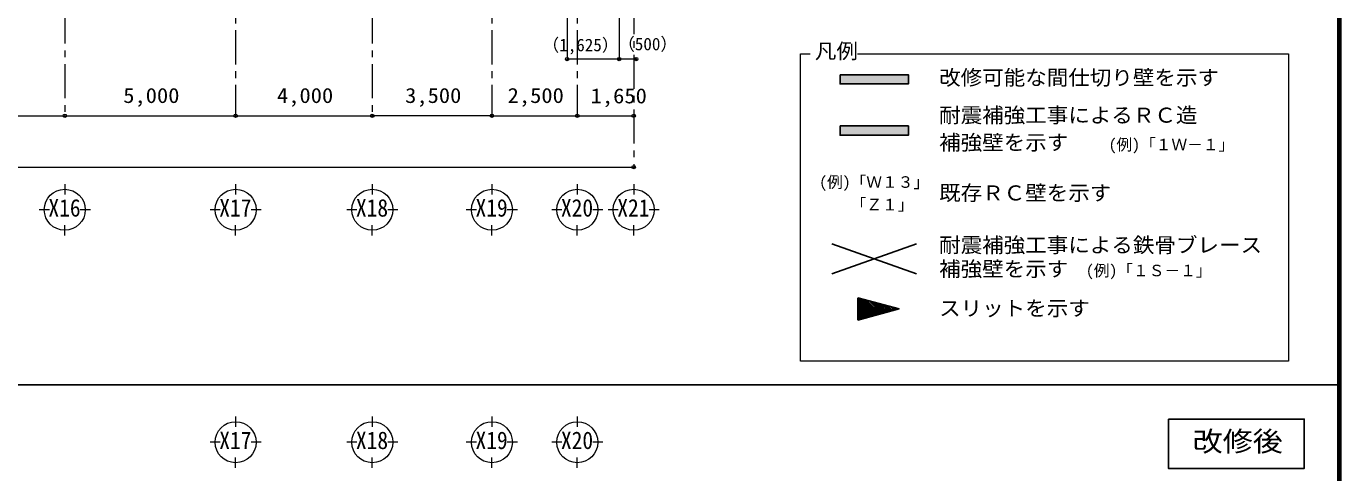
# Model space of a CAD drawing. Units: millimetres at full size, sheet at 1:200; details may follow other scales. Extents: x -55340 to 55340, y -38040 to 38040.
# Drawn here: x 16899 to 55340, y -572 to 12491 of the extents above; entities that cross this region are included whole.
import ezdxf
from ezdxf.enums import TextEntityAlignment as Align

# ---------------------------------------------------------------- set-up
doc = ezdxf.new("R2010")
doc.units = ezdxf.units.MM
doc.header["$LTSCALE"] = 200
doc.header["$PDMODE"] = 32
doc.header["$PDSIZE"] = 100
doc.linetypes.add('CHAIN1', pattern=[8, 5, -1, 1, -1])
for name, color, linetype, lineweight in [('0-1_通り芯', 3, 'Continuous', 18), ('0-A_寸法', 6, 'Continuous', 9), ('0-B_文字', 2, 'Continuous', 9), ('0-F_予備', 4, 'Continuous', 9), ('3-6_建具(内部)', 2, 'Continuous', 25), ('3-B_文字', 2, 'Continuous', 18), ('3-C_ハッチ', 211, 'Continuous', 25), ('F-0_F-0ﾚｲﾔ', 5, 'Continuous', 50)]:
    doc.layers.add(name, color=color, linetype=linetype, lineweight=lineweight)
doc.layers.add('3-0_補助線', color=2, linetype='Continuous')
doc.styles.add('ＭＳ ゴシック', font='')
doc.styles.get('ＭＳ ゴシック').set_extended_font_data('MS Gothic')

msp = doc.modelspace()

# ---------------------------------------------------------------- linework, layer by layer
at = {"layer": '0-1_通り芯', "color": 4, "linetype": 'CHAIN1', "lineweight": 9}
for p, q in [((23026.4, 34777.1), (23026.4, 9872.4)), ((30526.4, 34777.1), (30526.4, 9872.4)), ((33026.4, 34777.1), (33026.4, 9872.4)), ((34676.4, 21258.7), (34676.4, 8372.4)), ((18026.4, 14583.7), (18026.4, 9872.4)), ((27026.4, 14583.7), (27026.4, 9872.4))]:
    msp.add_line(p, q, dxfattribs=at)
at = {"layer": '0-1_通り芯'}
for p, q in [((18026.4, 7872.4), (18026.4, 7572.4)), ((23026.4, 7872.4), (23026.4, 7572.4)), ((27026.4, 7872.4), (27026.4, 7572.4)), ((30526.4, 7872.4), (30526.4, 7572.4)), ((33026.4, 7872.4), (33026.4, 7572.4)), ((34676.4, 7872.4), (34676.4, 7572.4)), ((17576.4, 7122.4), (17276.4, 7122.4)), ((18776.4, 7122.4), (18476.4, 7122.4)), ((22576.4, 7122.4), (22276.4, 7122.4)), ((23776.4, 7122.4), (23476.4, 7122.4)), ((26576.4, 7122.4), (26276.4, 7122.4)), ((27776.4, 7122.4), (27476.4, 7122.4)), ((30076.4, 7122.4), (29776.4, 7122.4)), ((31276.4, 7122.4), (30976.4, 7122.4)), ((32576.4, 7122.4), (32276.4, 7122.4)), ((33776.4, 7122.4), (33476.4, 7122.4)), ((34226.4, 7122.4), (33926.4, 7122.4)), ((35426.4, 7122.4), (35126.4, 7122.4)), ((18026.4, 6372.4), (18026.4, 6672.4)), ((23026.4, 6372.4), (23026.4, 6672.4)), ((27026.4, 6372.4), (27026.4, 6672.4)), ((30526.4, 6372.4), (30526.4, 6672.4)), ((33026.4, 6372.4), (33026.4, 6672.4)), ((34676.4, 6372.4), (34676.4, 6672.4)), ((23026.4, 1070.9), (23026.4, 770.9)), ((27026.4, 1070.9), (27026.4, 770.9)), ((30526.4, 1070.9), (30526.4, 770.9)), ((33026.4, 1070.9), (33026.4, 770.9)), ((22576.4, 320.9), (22276.4, 320.9)), ((23776.4, 320.9), (23476.4, 320.9)), ((26576.4, 320.9), (26276.4, 320.9)), ((27776.4, 320.9), (27476.4, 320.9)), ((30076.4, 320.9), (29776.4, 320.9)), ((31276.4, 320.9), (30976.4, 320.9)), ((32576.4, 320.9), (32276.4, 320.9)), ((33776.4, 320.9), (33476.4, 320.9)), ((23026.4, -429.1), (23026.4, -129.1)), ((27026.4, -429.1), (27026.4, -129.1)), ((30526.4, -429.1), (30526.4, -129.1)), ((33026.4, -429.1), (33026.4, -129.1))]:
    msp.add_line(p, q, dxfattribs=at)
for centre in [(18026.4, 7122.4), (23026.4, 7122.4), (27026.4, 7122.4), (30526.4, 7122.4), (33026.4, 7122.4), (34676.4, 7122.4), (23026.4, 320.9), (27026.4, 320.9), (30526.4, 320.9), (33026.4, 320.9)]:
    msp.add_circle(centre, 600, dxfattribs=at)
at = {"layer": '0-A_寸法', "color": 4}
for p, q in [((32726.4, 12918.7), (32726.4, 11530.5)), ((34251.5, 12918.7), (34251.5, 11542)), ((34751.5, 11530.5), (32726.4, 11530.5)), ((30526.4, 9872.4), (27026.4, 9872.4)), ((-43973.6, 8372.4), (34676.4, 8372.4))]:
    msp.add_line(p, q, dxfattribs=at)
for points in [[(13026.4, 9872.4), (18026.4, 9872.4), (23026.4, 9872.4), (27026.4, 9872.4)], [(30526.4, 9872.4), (33026.4, 9872.4), (34676.4, 9872.4)]]:
    msp.add_lwpolyline(points, dxfattribs=at)
at = {"layer": '0-A_寸法'}
for p in [(32726.4, 11530.5), (34251.5, 11530.5), (34751.5, 11530.5), (18026.4, 9872.4), (23026.4, 9872.4), (27026.4, 9872.4), (30526.4, 9872.4), (33026.4, 9872.4), (34676.4, 9872.4), (34676.4, 8372.4)]:
    msp.add_point(p, dxfattribs=at)
at = {"layer": '0-B_文字', "lineweight": 25}
msp.add_lwpolyline([(50327.2, 1000), (54300, 1000), (54300, -446.2), (50327.2, -446.2)], close=True, dxfattribs=at)
at = {"layer": '0-F_予備', "color": 2, "lineweight": 25}
msp.add_line((-55300, 2000), (55300, 2000), dxfattribs=at)
at = {"layer": '3-6_建具(内部)'}
for p, q in [((41236, 3894.1), (41236, 4544.2)), ((41236, 4544.2), (42449.1, 4219.2)), ((41723.7, 4024.8), (41236, 4512.6)), ((41687.8, 4015.2), (41236, 4467)), ((41651.9, 4005.5), (41236, 4421.4)), ((41615.9, 3995.9), (41236, 4375.9)), ((41580, 3986.3), (41236, 4330.3)), ((41544.1, 3976.7), (41236, 4284.8)), ((41508.2, 3967), (41236, 4239.2)), ((41759.6, 4034.4), (41254.9, 4539.1)), ((41795.6, 4044), (41317.2, 4522.4)), ((41831.5, 4053.7), (41379.4, 4505.8)), ((41867.4, 4063.3), (41441.6, 4489.1)), ((41903.3, 4072.9), (41503.8, 4472.4)), ((41939.3, 4082.6), (41566.1, 4455.8)), ((41975.2, 4092.2), (41628.3, 4439.1)), ((42011.1, 4101.8), (41690.5, 4422.4)), ((42047.1, 4111.4), (41752.7, 4405.7)), ((42083, 4121.1), (41815, 4389.1)), ((42118.9, 4130.7), (41877.2, 4372.4)), ((42154.8, 4140.3), (41939.4, 4355.7)), ((42190.8, 4149.9), (42001.6, 4339)), ((42226.7, 4159.6), (42063.9, 4322.4)), ((42262.6, 4169.2), (42126.1, 4305.7)), ((42298.5, 4178.8), (42188.3, 4289)), ((42334.5, 4188.4), (42250.5, 4272.3)), ((42370.4, 4198.1), (42312.8, 4255.7)), ((42406.3, 4207.7), (42375, 4239)), ((41236, 3894.1), (42449.1, 4219.2)), ((41472.2, 3957.4), (41236, 4193.7)), ((41436.3, 3947.8), (41236, 4148.1)), ((41400.4, 3938.2), (41236, 4102.6)), ((41364.5, 3928.5), (41236, 4057)), ((41328.5, 3918.9), (41236, 4011.5)), ((41292.6, 3909.3), (41236, 3965.9)), ((41256.7, 3899.7), (41236, 3920.4)), ((42442.2, 4217.3), (42437.2, 4222.3))]:
    msp.add_line(p, q, dxfattribs=at)
at = {"layer": '3-B_文字', "color": 3}
for p, q in [((39562.1, 11688.5), (39841.8, 11688.5)), ((39562.1, 2688.5), (39562.1, 11688.5)), ((41230.7, 11688.5), (53837.2, 11688.5))]:
    msp.add_line(p, q, dxfattribs=at)
at = {"layer": '3-B_文字', "lineweight": 25}
for p, q in [((42952.4, 5249.1), (40478.7, 6127.9)), ((40478.7, 5249.1), (42952.4, 6127.9))]:
    msp.add_line(p, q, dxfattribs=at)
at = {"layer": '3-B_文字', "color": 3}
msp.add_lwpolyline([(53837.2, 11688.5), (53837.2, 2688.5), (39562.1, 2688.5)], dxfattribs=at)
at = {"layer": '3-C_ハッチ', "color": 2}
for points in [[(40715.5, 11073.5), (40715.5, 10803.5), (42715.5, 10803.5), (42715.5, 11073.5)], [(40715.5, 9573.5), (40715.5, 9303.5), (42715.5, 9303.5), (42715.5, 9573.5)]]:
    msp.add_lwpolyline(points, close=True, dxfattribs=at)
at = {"layer": '3-C_ハッチ'}
msp.add_solid([(40715.5, 11073.5), (42715.5, 11073.5), (40715.5, 10803.5), (42715.5, 10803.5)], dxfattribs=at)
at = {"layer": '3-C_ハッチ', "color": 91}
msp.add_solid([(40715.5, 9573.5), (42715.5, 9573.5), (40715.5, 9303.5), (42715.5, 9303.5)], dxfattribs=at)
at = {"layer": 'F-0_F-0ﾚｲﾔ'}
for p, q in [((55300, 38000), (55300, -38000)), ((55340, 38040), (55340, -38040))]:
    msp.add_line(p, q, dxfattribs=at)

# ---------------------------------------------------------------- texts
at = {"layer": '0-1_通り芯', "color": 2, "style": 'ＭＳ ゴシック', "width": 0.9}
for s, p in [('X16', (17546.7, 6768.2)), ('X17', (22546.7, 6768.2)), ('X18', (26546.7, 6768.2)), ('X19', (30046.7, 6768.2)), ('X20', (32546.7, 6768.2)), ('X21', (34196.7, 6768.2)), ('X17', (22546.7, -33.3)), ('X18', (26546.7, -33.3)), ('X19', (30046.7, -33.3)), ('X20', (32546.7, -33.3))]:
    msp.add_text(s, height=513.2, dxfattribs=at).set_placement(p, align=Align.BOTTOM_LEFT)
at = {"layer": '0-A_寸法', "color": 2, "style": 'ＭＳ ゴシック'}
for s, p in [('（1,625）', (31997, 11650.7)), ('（500）', (34209.8, 11678.9))]:
    msp.add_text(s, height=366.6, dxfattribs=at).set_placement(p, align=Align.BOTTOM_LEFT)
at = {"layer": '0-A_寸法', "color": 2, "style": 'ＭＳ ゴシック', "width": 1.1}
for s, p in [('5,000', (19736.4, 10115.1)), ('4,000', (24236.4, 10115.1)), ('3,500', (27986.4, 10115.1)), ('2,500', (30986.4, 10115.1)), ('1,650', (33415.7, 10103.9))]:
    msp.add_text(s, height=439.9, dxfattribs=at).set_placement(p, align=Align.BOTTOM_LEFT)
at = {"layer": '0-B_文字', "color": 6, "style": 'ＭＳ ゴシック', "width": 1.1}
msp.add_text('改修後', height=586.5, dxfattribs=at).set_placement((51033.6, -123.1), align=Align.BOTTOM_LEFT)
at = {"layer": '3-0_補助線', "style": 'ＭＳ ゴシック'}
for s, p in [('(例)「１Ｗ－１」', (48576.2, 8759.5)), ('(例)「Ｗ１３」', (40105.5, 7663.5)), ('\u3000「Ｚ１」', (40565.5, 7003.5)), ('(例)「１Ｓ－１」', (47910.7, 5075.1))]:
    msp.add_text(s, height=337.2, dxfattribs=at).set_placement(p, align=Align.BOTTOM_LEFT)
at = {"layer": '3-B_文字', "style": 'ＭＳ ゴシック', "width": 1.05}
for s, p in [('凡例', (39980.3, 11413.6)), ('改修可能な間仕切り壁を示す', (43615.5, 10638.5)), ('耐震補強工事によるＲＣ造', (43615.5, 9538.5)), ('補強壁を示す', (43615.5, 8738.5)), ('既存ＲＣ壁を示す', (43615.5, 7263.5)), ('耐震補強工事による鉄骨ブレース', (43615.5, 5738.5)), ('補強壁を示す', (43615.5, 5038.5)), ('スリットを示す', (43615.5, 3888.5))]:
    msp.add_text(s, height=439.9, dxfattribs=at).set_placement(p, align=Align.BOTTOM_LEFT)

doc.saveas('drawing.dxf')
